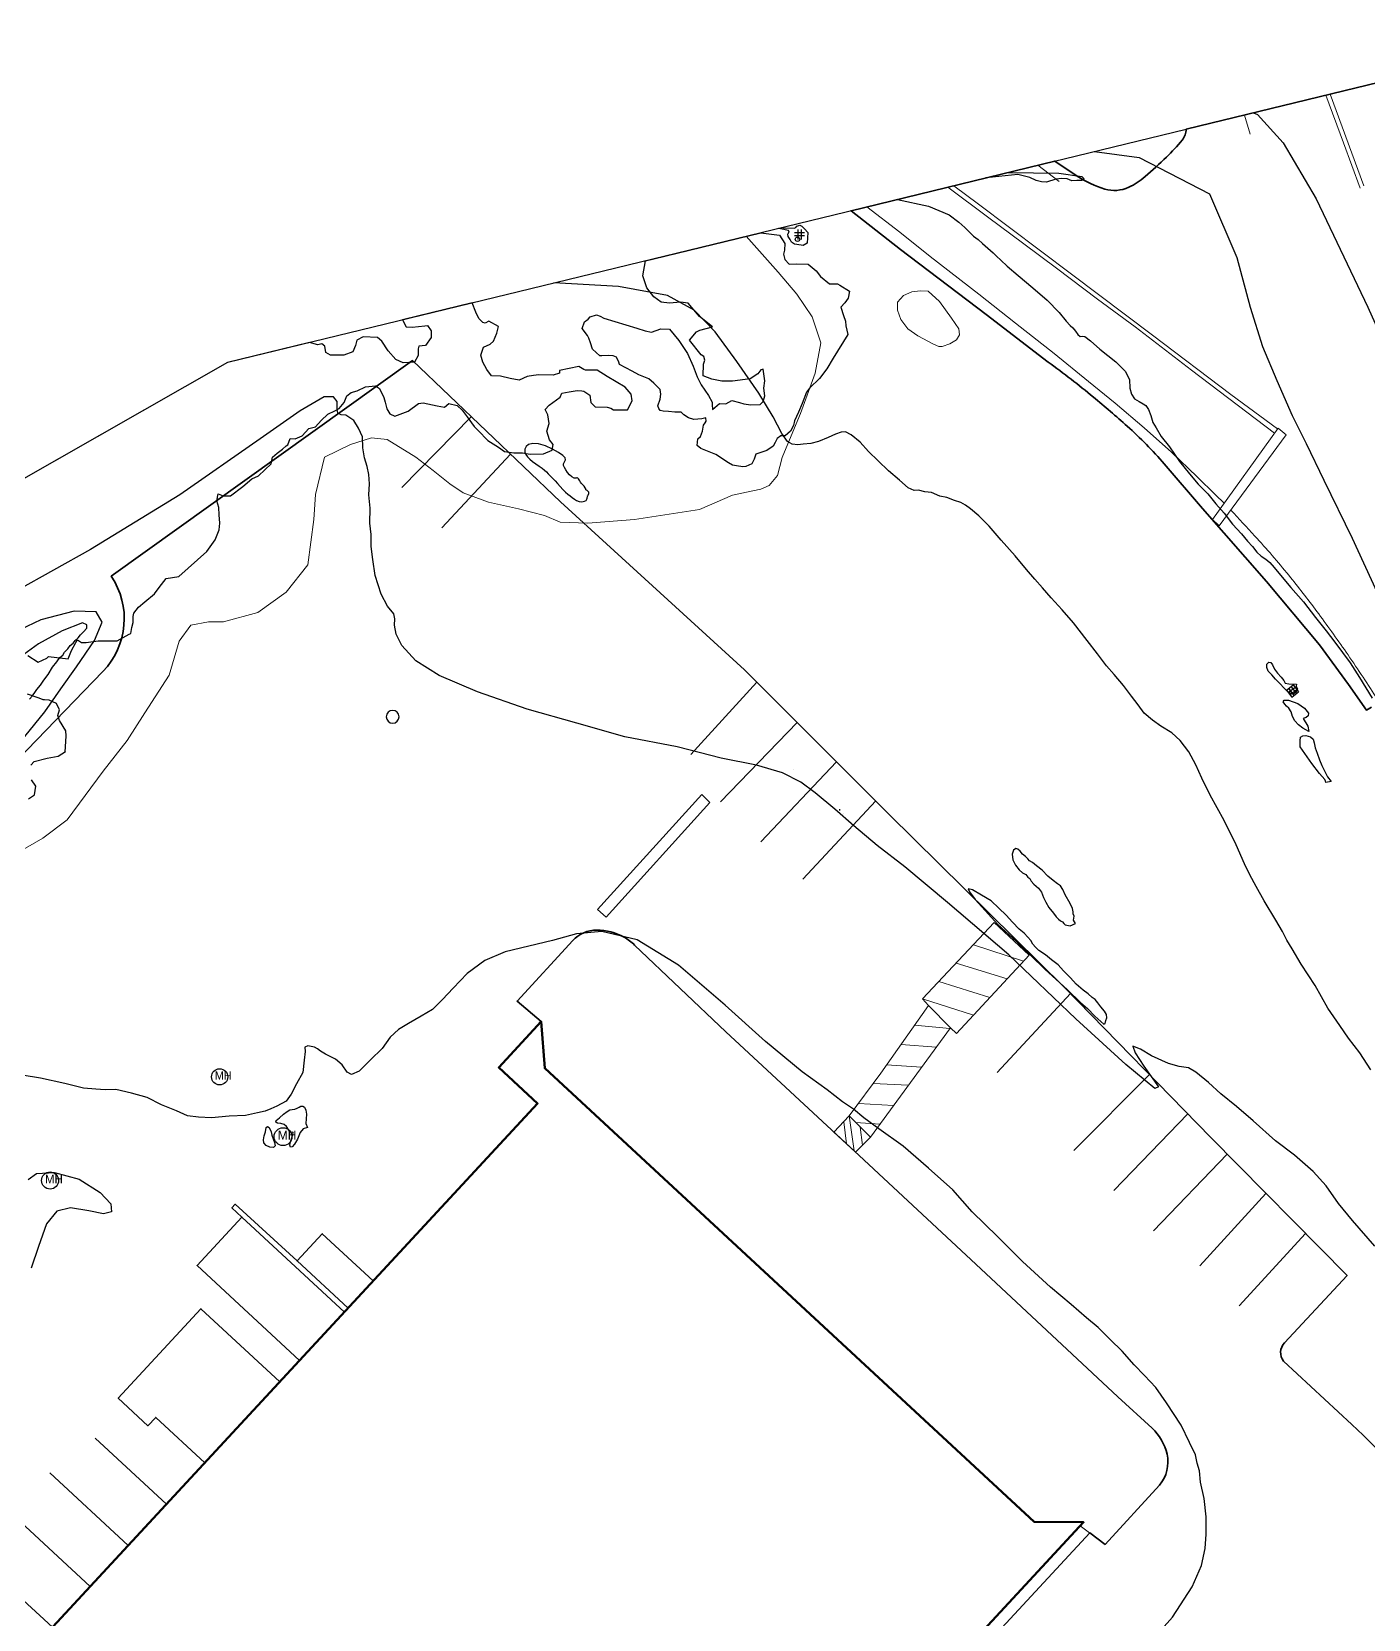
# Model space of a CAD drawing. Header units: metres. Extents: x 1167299 to 1168507, y 308548 to 309729.
# Drawn here: x 1168083.4 to 1168297.8, y 309474.2 to 309728.9 of the extents above; entities that cross this region are included whole.
import ezdxf

# ---------------------------------------------------------------- set-up
doc = ezdxf.new("R2010")
doc.units = ezdxf.units.M
for name, color, linetype in [('340_HVVBN-02_Sauer', 7, 'Continuous'), ('A-OBSTRUCTION', 7, 'Continuous'), ('C-CONC-PAD', 51, 'Continuous'), ('Contour_Line_Intermediate', 8, 'Continuous'), ('Contour_Line_Major', 9, 'Continuous'), ('U-CATCHBASIN', 3, 'Continuous'), ('U-MANHOLE', 5, 'Continuous')]:
    doc.layers.add(name, color=color, linetype=linetype)
for name, color, linetype, lineweight in [('B-OVERHANG', 3, 'Continuous', 50), ('R-PAVEMARK-LINE', 1, 'Continuous', 20), ('R-PAVEMARK-POLY', 4, 'Continuous', 20), ('R-ROAD-ASPH', 5, 'Continuous', 35), ('R-WALK-CONC', 34, 'Continuous', 20), ('V-VEGETATION', 2, 'Continuous', 20)]:
    doc.layers.add(name, color=color, linetype=linetype, lineweight=lineweight)

# ---------------------------------------------------------------- blocks, each defined once
blk = doc.blocks.new('mh3')
blk.add_circle((0, 0), 1)
blk.add_text('MH', height=1).set_placement((-0.59, -0.33))
blk = doc.blocks.new('mh4')
blk.add_circle((0, 0), 1)
blk.add_text('MH', height=1).set_placement((-0.59, -0.33))
blk = doc.blocks.new('mh5')
blk.add_circle((0, 0), 1)
blk.add_text('MH', height=1).set_placement((-0.59, -0.33))
blk = doc.blocks.new('_U-CATCHBASIN')
for points in [[(-0.05, 0.05), (-0.05, -0.05)], [(-0.05, 0.05), (0.05, 0.05)], [(-0.046, 0.017), (0.046, 0.017)], [(-0.017, 0.046), (-0.017, -0.046)], [(0.017, 0.046), (0.017, -0.046)], [(0.05, 0.05), (0.05, -0.05)], [(-0.05, -0.05), (0.05, -0.05)], [(-0.046, -0.017), (0.046, -0.017)]]:
    blk.add_lwpolyline(points)
blk = doc.blocks.new('_U-CB-ROUND')
for points in [[(0.044, 0.014), (-0.044, 0.014)], [(-0.014, 0.044), (-0.014, -0.044)], [(0.014, 0.044), (0.014, -0.044)], [(0.044, -0.014), (-0.044, -0.014)]]:
    blk.add_lwpolyline(points)
blk.add_circle((-0.018, -0.043), 0.0191)

msp = doc.modelspace()

# ---------------------------------------------------------------- linework, layer by layer
at = {"layer": '340_HVVBN-02_Sauer'}
msp.add_lwpolyline([(1168027.3, 309625.94), (1168114.83, 309675.82), (1168332.88, 309728.86), (1168333.01, 309728.86), (1168367.58, 309697.08), (1168420.11, 309506.44), (1168461.01, 309343.73), (1168468.73, 309312.67), (1168473.91, 309292.01), (1168482.73, 309252.46), (1168501.53, 309163.05), (1168507.25, 309136.45), (1168397.91, 309135.52), (1168382.49, 309184.59), (1168185.69, 309135.89), (1168206.49, 308958.78), (1168201.19, 308819.89), (1168044.25, 308609.22)], dxfattribs=at)
at = {"layer": 'A-OBSTRUCTION'}
msp.add_lwpolyline([(1168196.46, 309659.21), (1168195.85, 309659.34), (1168195.17, 309659.69), (1168193.13, 309661.04), (1168190.75, 309662.01), (1168190.15, 309662.47), (1168190.26, 309663.52), (1168190.68, 309663.91), (1168191.01, 309664.79), (1168191.16, 309665.75), (1168191.47, 309666.1), (1168191.6, 309666.36), (1168191.56, 309666.91), (1168190.92, 309666.76), (1168189.63, 309666.67), (1168188.78, 309666.89), (1168188.01, 309667.39), (1168187.59, 309667.81), (1168187.02, 309667.85), (1168186.56, 309667.85), (1168185.56, 309667.92), (1168184.73, 309667.96), (1168184.2, 309668.09), (1168184, 309668.42), (1168183.85, 309668.86), (1168184.24, 309669.9), (1168184.31, 309670.69), (1168184.24, 309671.44), (1168183.23, 309672.46), (1168182.4, 309673.18), (1168180.8, 309673.84), (1168179.74, 309674.4), (1168177.68, 309675.45), (1168177.61, 309675.84), (1168177.22, 309676.66), (1168176.66, 309676.86), (1168175.97, 309676.89), (1168174.88, 309676.86), (1168174.52, 309676.86), (1168173.34, 309677.95), (1168173.05, 309678.93), (1168172.75, 309679.69), (1168172.55, 309680.11), (1168171.73, 309681.26), (1168172.06, 309682.31), (1168172.65, 309682.77), (1168172.98, 309683.13), (1168174.03, 309683.46), (1168174.59, 309683.2), (1168175.18, 309682.9), (1168180.5, 309681.29), (1168181.79, 309680.85), (1168182.82, 309680.65), (1168184.35, 309681.2), (1168185.73, 309681.15), (1168187.2, 309679.32), (1168188.63, 309677.26), (1168189.52, 309675.19), (1168190.16, 309673.51), (1168190.8, 309672.23), (1168191.98, 309670.51), (1168192.57, 309669.42), (1168192.57, 309669.03), (1168192.62, 309668.24), (1168193.75, 309669.23), (1168194.74, 309669.18), (1168195.73, 309669.67), (1168196.96, 309669.37), (1168197.65, 309669.18), (1168198.78, 309668.98), (1168200.26, 309669.08), (1168200.75, 309669.52), (1168201, 309670.46), (1168200.85, 309671.69), (1168201, 309672.87), (1168200.75, 309674.74), (1168200.36, 309674.64), (1168199.91, 309673.96), (1168198.68, 309673.17), (1168195.82, 309672.82), (1168194.1, 309672.82), (1168192.52, 309673.12), (1168191.14, 309673.66), (1168191.19, 309675.53), (1168191.39, 309676.17), (1168191.24, 309676.76), (1168190.8, 309677.01), (1168188.93, 309679.37), (1168190.06, 309680.7), (1168190.6, 309681), (1168192.62, 309681.49), (1168190.55, 309683.17), (1168190.21, 309683.56), (1168188.73, 309685.33), (1168187.5, 309685.48), (1168185.73, 309685.33), (1168184.4, 309685.48), (1168183.21, 309686.32), (1168182.08, 309687.75), (1168181.44, 309689.72), (1168181.86, 309692.1), (1168183.22, 309692.43), (1168200.39, 309696.61), (1168203.37, 309696.24), (1168204.25, 309694.9), (1168204.15, 309693.81), (1168203.99, 309693.19), (1168204.25, 309692.3), (1168204.91, 309691.58), (1168206.03, 309691.61), (1168207.96, 309691.55), (1168209.24, 309690.5), (1168209.97, 309689.58), (1168211.41, 309688.43), (1168212.66, 309688.4), (1168213.05, 309688.2), (1168214.6, 309687.25), (1168214.4, 309686.13), (1168213.84, 309685.38), (1168213.22, 309684.69), (1168213.65, 309683.34), (1168213.97, 309682.45), (1168214.04, 309681.66), (1168214.33, 309680.27), (1168211.96, 309676.48), (1168210.98, 309674.75), (1168209.79, 309673.22), (1168208.22, 309671.75), (1168207.68, 309671.01), (1168206.99, 309669.23), (1168206.4, 309667.81), (1168205.76, 309666.43), (1168205.61, 309665.69), (1168205.16, 309664.8), (1168204.28, 309664.01), (1168203.59, 309664.01), (1168203, 309663.62), (1168202.7, 309662.98), (1168202.36, 309662.39), (1168201.32, 309661.65), (1168200.88, 309661.5), (1168199.55, 309661.1), (1168199.33, 309660.29), (1168198.93, 309659.53), (1168197.99, 309659.13), (1168197.47, 309659.05), (1168196.46, 309659.21)], close=True, dxfattribs=at)
for points in [[(1168082.77, 309628.78), (1168084.39, 309627.69), (1168085.82, 309628.38), (1168086.07, 309628.63), (1168089.22, 309628.23), (1168089.76, 309629.61), (1168090.45, 309630.85), (1168090.7, 309631.29), (1168091.34, 309630.89), (1168092.12, 309630.89), (1168094.05, 309631.14), (1168095.38, 309631.14), (1168097.1, 309631.14), (1168099.02, 309632.22), (1168099.27, 309632.32), (1168099.44, 309633.29), (1168099.67, 309634.08), (1168099.67, 309635.03), (1168099.74, 309635.56), (1168100.52, 309636.54), (1168101.54, 309637.4), (1168103.08, 309638.68), (1168103.84, 309639.7), (1168104.94, 309641.15), (1168106.98, 309641.48), (1168111.48, 309645.48), (1168112.82, 309647.36), (1168113.45, 309648.96), (1168113.58, 309650.02), (1168113.45, 309651.33), (1168113.4, 309652.51), (1168113.1, 309653.59), (1168113.3, 309654.71), (1168114.09, 309654.42), (1168115.3, 309654.42), (1168117.24, 309655.89), (1168118.72, 309657.11), (1168119.77, 309657.63), (1168121.8, 309659.51), (1168122.03, 309660.62), (1168122.76, 309661.25), (1168123.61, 309661.87), (1168124.2, 309662.4), (1168124.5, 309662.59), (1168124.86, 309663.58), (1168125.65, 309663.54), (1168126.76, 309664), (1168127.85, 309665.22), (1168128.93, 309665.48), (1168129.8, 309666.47), (1168130.88, 309667.49), (1168132.03, 309668.04), (1168132.72, 309668.41), (1168133.51, 309669.36), (1168133.94, 309670.47), (1168134.66, 309670.97), (1168135.58, 309671.26), (1168136.95, 309671.9), (1168138.57, 309672.05), (1168139.16, 309671.61), (1168139.9, 309670.18), (1168140.1, 309669.44), (1168140.34, 309668.36), (1168140.84, 309667.57), (1168141.63, 309667.17), (1168143.79, 309667.96), (1168145.47, 309669.19), (1168146.21, 309669.34), (1168148.42, 309668.85), (1168149.61, 309668.65), (1168150.3, 309669.19), (1168151.63, 309668.9), (1168152.46, 309668.16), (1168153.25, 309667.08), (1168154.38, 309665.55), (1168155.02, 309664.86), (1168156.55, 309663.28), (1168158.28, 309662.23), (1168159.26, 309661.51), (1168160.74, 309661.28), (1168162.12, 309661.28), (1168163.37, 309661.08), (1168165.5, 309661.15), (1168166.88, 309661.74), (1168167.04, 309662.63), (1168166.48, 309663.38), (1168166.06, 309664.76), (1168166.39, 309666.01), (1168166.19, 309667.39), (1168165.76, 309668.24), (1168166.42, 309668.96), (1168168.15, 309670.25), (1168168.45, 309670.87), (1168169.6, 309671.07), (1168170.91, 309671.3), (1168171.63, 309671.27), (1168171.99, 309671.17), (1168172.95, 309670.54), (1168173.08, 309669.36), (1168173.77, 309668.67), (1168175.7, 309668.61), (1168176.3, 309668.44), (1168176.76, 309668.21), (1168178.99, 309668.18), (1168179.74, 309669.62), (1168179.58, 309670.71), (1168178.63, 309671.86), (1168175.7, 309673.56), (1168174.1, 309674.55), (1168172.26, 309674.58), (1168171.99, 309674.68), (1168171.17, 309675.17), (1168168.09, 309674.52), (1168168.05, 309674.06), (1168167.07, 309673.76), (1168164.77, 309673.79), (1168163.92, 309673.73), (1168162.86, 309673.53), (1168161.62, 309672.97), (1168160.17, 309673.2), (1168158.6, 309673.6), (1168157.18, 309673.63), (1168156.43, 309674.65), (1168155.77, 309675.86), (1168155.44, 309676.98), (1168155.87, 309678.23), (1168156.92, 309678.75), (1168157.48, 309679.21), (1168158, 309680.51), (1168158.26, 309681.59), (1168156.75, 309682.45), (1168156.16, 309682.09), (1168155.77, 309682.22), (1168155.14, 309682.87), (1168154.65, 309683.89), (1168154.08, 309685.35), (1168142.87, 309682.62), (1168143.49, 309681.53), (1168144.44, 309681.46), (1168146.44, 309681.66), (1168146.87, 309681.73), (1168147.46, 309680.87), (1168147.49, 309679.79), (1168146.54, 309678.54), (1168145.52, 309678.41), (1168145.39, 309678.01), (1168145.39, 309676.9), (1168144.8, 309675.85), (1168142.96, 309675.75), (1168141.81, 309676.27), (1168140.56, 309677.69), (1168139.58, 309679.2), (1168138.89, 309679.82), (1168136.56, 309679.92), (1168135.57, 309679.39), (1168135.31, 309678.51), (1168134.91, 309677.49), (1168133.47, 309676.96), (1168131.3, 309676.96), (1168130.55, 309677.42), (1168130.42, 309678.41), (1168129.92, 309678.77), (1168129.3, 309678.64), (1168127.94, 309678.99), (1168114.77, 309675.79), (1168038.68, 309632.43)], [(1168083.23, 309611.17), (1168083.77, 309611.76), (1168085.84, 309612.3), (1168087.61, 309612.64), (1168088.8, 309613.38), (1168088.75, 309613.33), (1168088.83, 309614.99), (1168088.93, 309615.88), (1168088.86, 309616.7), (1168087.84, 309618.34), (1168087.55, 309619.13), (1168087.81, 309620.08), (1168087.35, 309621.1), (1168086.2, 309621.63), (1168085.45, 309621.69), (1168085.22, 309621.66), (1168084.59, 309621.95), (1168082.72, 309622.58)], [(1168082.88, 309605.8), (1168083.82, 309606.44), (1168084.02, 309607.82), (1168083.33, 309608.85)], [(1168076.09, 309299.86), (1168167.02, 309397.79), (1168166.58, 309410.08), (1168185.48, 309430.48), (1168198.11, 309431.39), (1168252.16, 309489.72), (1168244.24, 309489.78), (1168165.69, 309562.55), (1168165.14, 309570.04), (1168158.32, 309562.69), (1168164.56, 309556.91), (1168002.26, 309381.73)]]:
    msp.add_lwpolyline(points, dxfattribs=at)
at = {"layer": 'B-OVERHANG'}
msp.add_lwpolyline([(1168076.09, 309299.86), (1168167.02, 309397.79), (1168166.58, 309410.08), (1168185.48, 309430.48), (1168198.11, 309431.39), (1168252.16, 309489.72), (1168244.24, 309489.78), (1168165.69, 309562.55), (1168165.14, 309570.04), (1168158.32, 309562.69), (1168164.56, 309556.91), (1168002.26, 309381.73)], dxfattribs=at)
at = {"layer": 'C-CONC-PAD'}
msp.add_lwpolyline([(1168141.3, 309619.97, 1), (1168141.3, 309617.92), (1168141.3, 309617.92, 1), (1168141.3, 309619.97)], format="xyb", close=True, dxfattribs=at)
for points in [[(1168117.1, 309538.68), (1168109.91, 309530.92), (1168126.37, 309515.68), (1168133.55, 309523.44), (1168117.1, 309538.68)], [(1168130.01, 309536.01), (1168125.96, 309531.64), (1168134.14, 309524.07), (1168138.18, 309528.44), (1168130.01, 309536.01)]]:
    msp.add_lwpolyline(points, close=True, dxfattribs=at)
at = {"layer": 'Contour_Line_Intermediate'}
for points, elevation in [([(1168279.45, 309715.86), (1168280.06, 309715.6), (1168284.17, 309711.02), (1168289.47, 309702.06), (1168297.79, 309684.66), (1168304.47, 309669.82), (1168310.32, 309656.54), (1168315.31, 309644.33), (1168318.79, 309636.05), (1168321.88, 309628.28), (1168325.83, 309618.98), (1168329.54, 309610.23), (1168332.52, 309603.82), (1168334.95, 309598.82), (1168335.85, 309597.66), (1168336.62, 309597.89)], 75.29), ([(1168253.91, 309709.65), (1168261.08, 309708.67), (1168272.36, 309702.83), (1168276.74, 309692.63), (1168278.88, 309684.67), (1168280.86, 309678.37), (1168283.17, 309672.88), (1168285.66, 309667.29), (1168287.9, 309662.79), (1168290.74, 309656.93), (1168295.26, 309647.61), (1168302.3, 309632.35), (1168308.87, 309617.22), (1168314.09, 309604.14), (1168318.21, 309592.34), (1168322.02, 309578.97), (1168326.11, 309562.26), (1168330.93, 309540.42), (1168335.79, 309519.94), (1168340.95, 309500.63), (1168347.7, 309478.4), (1168357.33, 309447.27)], 74.98), ([(1168207.82, 309694.96), (1168207.15, 309694.56), (1168206.17, 309694.74), (1168205.77, 309694.78), (1168205.32, 309695.08), (1168205.11, 309695.54), (1168204.74, 309696.03), (1168204.71, 309696.36), (1168204.77, 309696.49), (1168204.94, 309696.71), (1168204.83, 309696.96), (1168203.53, 309697.25), (1168203.18, 309697.31)], 74.37), ([(1168203.66, 309697.43), (1168204.02, 309697.39), (1168205.72, 309697.32), (1168206.01, 309697.45), (1168206.17, 309697.69), (1168206.61, 309697.81), (1168206.96, 309697.64), (1168207.36, 309697.24), (1168207.92, 309696.65), (1168207.82, 309694.96)], 74.37), ([(1168298.88, 309534), (1168295.32, 309538.12), (1168293.06, 309540.88), (1168291.07, 309543.71), (1168288.99, 309546.02), (1168285.99, 309548.59), (1168282.97, 309550.91), (1168279.39, 309554.14), (1168276.73, 309556.4), (1168274.18, 309558.45), (1168272.23, 309560.26), (1168270.2, 309561.92), (1168268.99, 309562.6), (1168267.5, 309562.82), (1168265.81, 309563.3), (1168263.06, 309564.57), (1168261.29, 309565.61), (1168260.05, 309566.09), (1168260.42, 309565.05), (1168261.84, 309562.88), (1168264.17, 309559.57), (1168263.59, 309559.32), (1168258.96, 309563.15), (1168250.95, 309570.5), (1168240.17, 309580.76), (1168230.33, 309589.15), (1168223.49, 309594.88), (1168219.06, 309598.29), (1168215.28, 309601.43), (1168212.24, 309604.15), (1168209.1, 309606.75), (1168206.82, 309608.47), (1168203.85, 309609.97), (1168199.67, 309611.18), (1168194.03, 309612.32), (1168186.96, 309614.11), (1168178.57, 309615.74), (1168170.87, 309617.95), (1168162.89, 309620.19), (1168154.93, 309622.97), (1168148.75, 309625.6), (1168144.99, 309627.92), (1168142.78, 309630.37), (1168141.86, 309632.18), (1168141.58, 309633.65), (1168141.65, 309634.65), (1168141.51, 309635.46), (1168140.48, 309636.71), (1168139.45, 309638.6), (1168138.47, 309641.6), (1168138.13, 309644.17), (1168137.84, 309646.28), (1168137.83, 309648.18), (1168137.65, 309649.99), (1168137.69, 309652.4), (1168137.48, 309654.58), (1168137.57, 309656.34), (1168137.47, 309657.8), (1168137.22, 309659.1), (1168136.77, 309660.51), (1168136.49, 309662.1), (1168136.47, 309663.84), (1168135.84, 309665.26), (1168135.05, 309666.47), (1168133.78, 309667.36), (1168133.03, 309667.39), (1168132.51, 309667.64), (1168132.39, 309668.32), (1168132.37, 309669.56), (1168131.79, 309670.3), (1168130.31, 309670.26), (1168126.45, 309668.02), (1168120.04, 309663.53), (1168107.13, 309654.55), (1168092.8, 309645.79), (1168074.93, 309635.85)], 74.98), ([(1168172.43, 309654.42), (1168172.43, 309654.42)], 74.98), ([(1168082.29, 309615.77), (1168085.48, 309619.72), (1168088.04, 309623.41), (1168090.54, 309626.96), (1168093.47, 309631.2), (1168094.69, 309634.11), (1168093.71, 309635.81), (1168090.17, 309635.88), (1168084.85, 309634.5), (1168079.25, 309631.85)], 75.29), ([(1168083.03, 309621.76), (1168083.46, 309622.26), (1168083.89, 309622.83), (1168084.2, 309623.35), (1168084.78, 309624.03), (1168085.3, 309624.82), (1168086.02, 309625.76), (1168086.7, 309626.93), (1168087.41, 309627.76), (1168087.9, 309628.46), (1168088.36, 309628.86), (1168088.66, 309629.34), (1168089.18, 309629.85), (1168089.53, 309630.39), (1168090.03, 309630.78), (1168090.34, 309631.21), (1168090.81, 309631.6), (1168091.2, 309632.09), (1168091.69, 309632.57), (1168092.22, 309633.19), (1168092.22, 309633.68), (1168091.53, 309634.03), (1168088.28, 309632.72), (1168084.45, 309630.64), (1168080.93, 309628.1)], 75.59), ([(1168205.54, 309610.47), (1168205.54, 309610.47)], 74.98), ([(1168212.97, 309604.04), (1168213.09, 309604), (1168212.97, 309604.04)], 74.98), ([(1168213.62, 309603.48), (1168213.62, 309603.48)], 74.98), ([(1168216.3, 309600.6), (1168216.3, 309600.6)], 74.98), ([(1168262.92, 309470.54), (1168266.44, 309474.47), (1168269.59, 309479.37), (1168271.09, 309482.79), (1168271.68, 309485.53), (1168271.83, 309487.83), (1168271.83, 309490.59), (1168271.5, 309493.54), (1168270.94, 309496.15), (1168270.75, 309497.97), (1168270.39, 309499.18), (1168270.12, 309500.53), (1168269.17, 309502.51), (1168267.84, 309505.27), (1168265.47, 309508.9), (1168263.78, 309511.34), (1168261.95, 309513.28), (1168260.28, 309514.98), (1168258.34, 309517.15), (1168256.45, 309519.03), (1168254.52, 309520.98), (1168252.64, 309522.49), (1168250.16, 309524.65), (1168246.88, 309527.44), (1168242.38, 309531.55), (1168238.36, 309535.56), (1168234.29, 309539.53), (1168231.2, 309543.05), (1168227.28, 309546.53), (1168223.22, 309550.04), (1168219.33, 309552.84), (1168216.89, 309554.63), (1168215.26, 309555.97), (1168213.47, 309557.18), (1168211, 309559.11), (1168207.02, 309561.99), (1168201.11, 309566.86), (1168194.64, 309572.66), (1168187.19, 309579.09), (1168180.54, 309583.14), (1168174.88, 309584.5), (1168170.78, 309584.13), (1168166.96, 309583.08), (1168163.15, 309582.17), (1168159.34, 309581.26), (1168156.08, 309579.83), (1168153.26, 309577.78), (1168151, 309575.39), (1168149.3, 309573.61), (1168147.69, 309572.01), (1168145.89, 309570.93), (1168143.82, 309569.72), (1168142.23, 309568.78), (1168140.91, 309567.55), (1168139.62, 309565.74), (1168137.76, 309563.92), (1168135.9, 309562.07), (1168134.7, 309561.58), (1168133.98, 309561.95), (1168133.22, 309563.12), (1168132.13, 309564.04), (1168130.53, 309564.84), (1168129.72, 309565.31), (1168129.25, 309565.66), (1168128.73, 309565.95), (1168127.7, 309566.13), (1168127.2, 309565.94), (1168127.25, 309565.25), (1168127.1, 309563.85), (1168126.88, 309561.86), (1168125.84, 309560.06), (1168125, 309558.38), (1168124.19, 309557.27), (1168122.71, 309556.48), (1168121.73, 309556.05), (1168120.85, 309555.67), (1168119.59, 309555.39), (1168117.7, 309555), (1168115.07, 309554.85), (1168112.23, 309554.58), (1168110.14, 309554.71), (1168108.35, 309554.93), (1168106.59, 309555.73), (1168104.2, 309556.67), (1168101.91, 309557.86), (1168099.38, 309558.55), (1168096.88, 309559.13), (1168095.18, 309559.09), (1168093.69, 309559.19), (1168091.69, 309559.36), (1168088.71, 309560.11), (1168084.81, 309560.95), (1168081.83, 309561.46)], 75.29), ([(1168082.8, 309544.72), (1168084.15, 309545.69), (1168087.04, 309545.83), (1168090.98, 309544.76), (1168094.37, 309542.62), (1168096.05, 309540.83), (1168096.2, 309539.5), (1168094.92, 309539.2), (1168092.54, 309539.66), (1168089.6, 309540.18), (1168087.43, 309539.62), (1168085.74, 309537.59), (1168084.49, 309533.97), (1168083.28, 309530.47)], 75.29), ([(1168233.65, 309540.89), (1168233.65, 309540.89)], 75.29)]:
    msp.add_lwpolyline(points, dxfattribs=dict(at, elevation=elevation))
for points, elevation in [([(1168172.53, 309655.27), (1168172.31, 309655.38), (1168172.29, 309655.52), (1168172.21, 309655.71), (1168172.04, 309655.93), (1168171.79, 309656.17), (1168171.58, 309656.39), (1168171.42, 309656.59), (1168171.34, 309656.78), (1168171.23, 309656.97), (1168171.14, 309657.13), (1168171.02, 309657.25), (1168170.92, 309657.31), (1168170.83, 309657.3), (1168170.76, 309657.24), (1168170.65, 309657.21), (1168170.41, 309657.25), (1168170.07, 309657.44), (1168169.67, 309657.75), (1168169.35, 309658.15), (1168169.07, 309658.57), (1168168.87, 309658.95), (1168168.72, 309659.26), (1168168.72, 309659.56), (1168168.87, 309659.86), (1168169.03, 309660.15), (1168169, 309660.48), (1168168.62, 309660.87), (1168167.93, 309661.37), (1168166.92, 309661.91), (1168165.8, 309662.41), (1168164.68, 309662.73), (1168163.8, 309662.79), (1168163.1, 309662.64), (1168162.7, 309662.3), (1168162.49, 309661.88), (1168162.51, 309661.43), (1168162.65, 309661.03), (1168162.92, 309660.65), (1168163.29, 309660.3), (1168163.73, 309659.93), (1168164.25, 309659.56), (1168164.79, 309659.18), (1168165.3, 309658.84), (1168165.68, 309658.53), (1168166.01, 309658.23), (1168166.27, 309657.91), (1168166.61, 309657.57), (1168166.96, 309657.22), (1168167.35, 309656.83), (1168167.73, 309656.39), (1168168.17, 309655.89), (1168168.63, 309655.4), (1168169.05, 309654.99), (1168169.43, 309654.67), (1168169.76, 309654.39), (1168170.11, 309654.11), (1168170.45, 309653.86), (1168170.8, 309653.64), (1168171.21, 309653.5), (1168171.65, 309653.45), (1168172.08, 309653.52), (1168172.36, 309653.66), (1168172.46, 309653.85), (1168172.5, 309654.05), (1168172.55, 309654.28), (1168172.66, 309654.52), (1168172.77, 309654.78), (1168172.75, 309655), (1168172.53, 309655.27)], 74.98), ([(1168286.31, 309624.2), (1168286.3, 309623.87), (1168286.49, 309623.44), (1168286.22, 309622.83), (1168285.77, 309622.6), (1168285.06, 309622.84), (1168284.37, 309623.54), (1168283.64, 309624.27), (1168282.97, 309625.01), (1168282.38, 309625.69), (1168281.81, 309626.29), (1168281.56, 309626.87), (1168281.6, 309627.4), (1168281.87, 309627.72), (1168282.19, 309627.68), (1168282.49, 309627.27), (1168282.78, 309626.6), (1168283.28, 309625.97), (1168283.85, 309625.28), (1168284.31, 309624.75), (1168284.54, 309624.35), (1168285.08, 309624.21), (1168286.31, 309624.2)], 74.37), ([(1168288.3, 309616.6), (1168287.33, 309617.11), (1168286.68, 309617.65), (1168286.06, 309618.28), (1168285.7, 309618.99), (1168285.48, 309619.74), (1168285.12, 309620.31), (1168284.74, 309620.68), (1168284.47, 309620.99), (1168284.17, 309621.34), (1168284.34, 309621.62), (1168285.07, 309621.59), (1168286.56, 309621.08), (1168287.64, 309620.32), (1168288.27, 309619.51), (1168288.2, 309619.1), (1168287.89, 309618.86), (1168287.43, 309618.68), (1168288.15, 309617.43), (1168288.3, 309616.6)], 74.37), ([(1168291.89, 309608.59), (1168291.03, 309608.41), (1168290.99, 309608.61), (1168290.88, 309608.91), (1168290.05, 309609.83), (1168288.77, 309611.46), (1168286.92, 309614.12), (1168286.92, 309615.08), (1168286.98, 309615.7), (1168287.35, 309615.89), (1168287.84, 309615.93), (1168288.58, 309615.75), (1168288.99, 309615.37), (1168289.16, 309614.76), (1168289.33, 309613.99), (1168289.64, 309613.1), (1168290.04, 309612.06), (1168290.38, 309611.12), (1168290.92, 309610.04), (1168291.3, 309609.31), (1168291.89, 309608.59)], 74.37), ([(1168250.87, 309585.77), (1168250.56, 309586.3), (1168250.64, 309586.94), (1168250.49, 309587.35), (1168250.52, 309587.67), (1168250.38, 309588.17), (1168250.01, 309588.98), (1168249.22, 309590.38), (1168248.83, 309591.24), (1168248.45, 309591.82), (1168248, 309592.13), (1168247.3, 309592.67), (1168246.45, 309593.39), (1168245.5, 309594.35), (1168244.6, 309595.01), (1168243.95, 309595.55), (1168243.51, 309595.83), (1168243.23, 309596.16), (1168242.83, 309596.53), (1168242.37, 309596.92), (1168241.97, 309597.39), (1168241.62, 309597.71), (1168241.28, 309597.82), (1168240.93, 309597.57), (1168240.69, 309596.9), (1168240.8, 309596), (1168241.26, 309595.12), (1168241.81, 309594.39), (1168242.38, 309593.91), (1168242.89, 309593.63), (1168243.23, 309593.24), (1168243.53, 309593), (1168243.74, 309592.59), (1168244.2, 309592.11), (1168244.91, 309591.47), (1168245.41, 309590.83), (1168245.73, 309589.96), (1168246.13, 309589.18), (1168246.61, 309588.33), (1168247.36, 309587.43), (1168247.77, 309586.85), (1168248.15, 309586.46), (1168248.47, 309586.21), (1168248.79, 309586.04), (1168249.02, 309585.8), (1168249.2, 309585.59), (1168250.01, 309585.41), (1168250.87, 309585.77)], 74.98), ([(1168255.41, 309569.62), (1168255.61, 309569.74), (1168255.72, 309570.21), (1168255.92, 309570.65), (1168255.83, 309571.16), (1168255.51, 309571.74), (1168254.93, 309572.41), (1168254.47, 309573.08), (1168254.01, 309573.58), (1168253.55, 309573.92), (1168252.88, 309574.48), (1168252.11, 309575.08), (1168250.98, 309576.04), (1168250.06, 309577.09), (1168248.94, 309578.2), (1168248.08, 309579.16), (1168247.03, 309579.98), (1168246.08, 309580.73), (1168244.99, 309581.44), (1168244.46, 309581.99), (1168244.03, 309582.48), (1168243.73, 309583.06), (1168243.21, 309583.59), (1168242.61, 309584.21), (1168241.83, 309584.89), (1168240.74, 309586), (1168239.77, 309587.11), (1168238.59, 309588.26), (1168237.33, 309589.4), (1168235.8, 309590.32), (1168234.32, 309591.21), (1168233.66, 309591.37), (1168233.85, 309590.86), (1168234.78, 309589.64), (1168236.37, 309587.89), (1168238.43, 309585.64), (1168241.4, 309582.87), (1168246.02, 309578.42), (1168249.55, 309575.18), (1168251.71, 309573.07), (1168252.77, 309572.13), (1168253.97, 309570.9), (1168255.41, 309569.62)], 74.98), ([(1168127.65, 309553.06), (1168126.93, 309552.84), (1168126.44, 309552.23), (1168126.02, 309551.18), (1168125.57, 309550.4), (1168125.17, 309549.94), (1168124.88, 309549.92), (1168124.8, 309550.23), (1168124.89, 309550.76), (1168125.11, 309551.37), (1168125.28, 309551.92), (1168125.34, 309552.24), (1168125.26, 309552.31), (1168125.08, 309552.27), (1168124.86, 309552.31), (1168124.64, 309552.53), (1168124.46, 309552.87), (1168124.25, 309553.23), (1168123.88, 309553.52), (1168123.36, 309553.7), (1168122.81, 309553.77), (1168122.53, 309553.89), (1168122.63, 309554.16), (1168123.12, 309554.63), (1168123.76, 309555.18), (1168124.35, 309555.64), (1168124.81, 309555.88), (1168125.19, 309555.95), (1168125.58, 309556.01), (1168125.95, 309556.14), (1168126.3, 309556.32), (1168126.57, 309556.48), (1168126.86, 309556.5), (1168127.14, 309556.31), (1168127.37, 309555.86), (1168127.46, 309555.2), (1168127.41, 309554.45), (1168127.39, 309553.71), (1168127.65, 309553.06)], 75.29), ([(1168121.49, 309553.06), (1168121.79, 309552.36), (1168121.93, 309551.8), (1168122.14, 309551.25), (1168122.34, 309550.65), (1168122.42, 309550.11), (1168122.16, 309549.84), (1168121.59, 309549.88), (1168120.99, 309550.17), (1168120.64, 309550.58), (1168120.57, 309551.09), (1168120.69, 309551.71), (1168120.87, 309552.35), (1168121.02, 309553.03), (1168121.23, 309553.22), (1168121.49, 309553.06)], 75.29)]:
    msp.add_lwpolyline(points, close=True, dxfattribs=dict(at, elevation=elevation))
at = {"layer": 'Contour_Line_Major', "elevation": 74.68}
for points in [[(1168240.05, 309706.28), (1168248.19, 309706.15), (1168251.88, 309705.64), (1168252.24, 309705.26), (1168251.85, 309705.01), (1168251.07, 309704.99), (1168250.27, 309704.94), (1168249.54, 309705.26), (1168248.7, 309705.31), (1168247.69, 309705.19), (1168246.24, 309704.73), (1168245.39, 309704.76), (1168244.58, 309704.98), (1168243.56, 309705.47), (1168241.62, 309705.96), (1168236.56, 309705.41), (1168236.49, 309705.41)], [(1168222.29, 309701.96), (1168227.29, 309700.89), (1168230.62, 309699.47), (1168232.14, 309698.33), (1168233.12, 309697.44), (1168233.9, 309696.63), (1168234.51, 309696.05), (1168235.26, 309695.5), (1168235.96, 309694.88), (1168236.79, 309694.12), (1168237.66, 309693.41), (1168238.22, 309692.83), (1168238.91, 309692.22), (1168239.91, 309691.23), (1168241.69, 309689.77), (1168244.03, 309687.76), (1168246.32, 309685.79), (1168248.27, 309683.83), (1168249.36, 309682.45), (1168250, 309681.74), (1168250.43, 309681.38), (1168250.87, 309680.82), (1168251.23, 309680.3), (1168251.63, 309679.99), (1168251.96, 309680.04), (1168252.36, 309679.95), (1168253.27, 309679.27), (1168254.78, 309677.91), (1168257.37, 309675.92), (1168258.82, 309674.4), (1168259.54, 309673.08), (1168259.61, 309671.67), (1168259.85, 309670.69), (1168260.36, 309669.94), (1168261.08, 309669.53), (1168261.72, 309669.16), (1168262.16, 309668.9), (1168262.57, 309668.25), (1168262.97, 309667.3), (1168263.27, 309666.19), (1168263.82, 309665.32), (1168264.6, 309663.94), (1168265.95, 309662.24), (1168267.58, 309659.93), (1168269.19, 309657.94), (1168270.53, 309656.28), (1168272.09, 309654.7), (1168273.4, 309653.12), (1168274.74, 309651.62), (1168276.07, 309649.86), (1168277.51, 309648.32), (1168278.47, 309647.14), (1168279.26, 309646.27), (1168279.98, 309645.36), (1168280.66, 309644.74), (1168281.41, 309644.23), (1168282.03, 309643.72), (1168282.75, 309642.91), (1168283.75, 309641.66), (1168285.4, 309639.7), (1168287.44, 309637.41), (1168289.4, 309634.89), (1168291.11, 309632.73), (1168292.46, 309630.9), (1168293.72, 309629.29), (1168294.92, 309627.6), (1168296.43, 309625.23), (1168298.5, 309621.96)], [(1168298.25, 309562.28), (1168296.52, 309565.03), (1168294.7, 309567.38), (1168293.29, 309569.4), (1168291.38, 309572.21), (1168289.31, 309575.86), (1168287.06, 309579.24), (1168285.62, 309581.72), (1168284.76, 309583.11), (1168284.07, 309584.49), (1168283.04, 309586.33), (1168281.15, 309589.44), (1168279.85, 309591.72), (1168278.84, 309593.6), (1168278.01, 309595.36), (1168276.66, 309598.41), (1168274.71, 309602.33), (1168272.47, 309606.39), (1168271.14, 309609.08), (1168270.18, 309611.24), (1168269.07, 309613.3), (1168267.67, 309615.15), (1168266.31, 309616.4), (1168264.57, 309617.47), (1168263.22, 309618.43), (1168261.87, 309619.53), (1168260.92, 309620.86), (1168259.84, 309622.25), (1168258.6, 309623.98), (1168257.09, 309625.72), (1168255.83, 309627.15), (1168254.4, 309629.04), (1168252.74, 309631.2), (1168250.55, 309634.02), (1168248.74, 309636.13), (1168246.96, 309638.03), (1168245.6, 309639.62), (1168244.37, 309641.05), (1168243.03, 309642.56), (1168241.17, 309644.75), (1168238.96, 309647.29), (1168237.02, 309649.52), (1168235.37, 309651.2), (1168234, 309652.31), (1168233.2, 309652.91), (1168232.45, 309653.32), (1168231.47, 309653.65), (1168230.25, 309654.14), (1168229.08, 309654.36), (1168227.78, 309654.91), (1168226.71, 309655.05), (1168225.68, 309655.29), (1168225, 309655.27), (1168224.04, 309655.71), (1168222.63, 309656.92), (1168220.84, 309658.41), (1168219.23, 309660.02), (1168217.67, 309661.53), (1168216.34, 309663.01), (1168214.88, 309664.21), (1168213.97, 309664.66), (1168213.26, 309664.62), (1168212.34, 309664.28), (1168211.18, 309663.77), (1168209.64, 309663.13), (1168208.41, 309662.77), (1168207.18, 309662.68), (1168206.34, 309662.56), (1168205.41, 309662.69), (1168204.64, 309663.13), (1168203.77, 309664.42), (1168202.38, 309667.09), (1168200.06, 309670.89), (1168196.53, 309675.95), (1168193.06, 309680.72), (1168189.67, 309684.19), (1168185.38, 309686.54), (1168177.56, 309688.01), (1168167.18, 309688.55)], [(1168246.95, 309638.14), (1168246.95, 309638.14)], [(1168264.28, 309617.86), (1168264.28, 309617.86)]]:
    msp.add_lwpolyline(points, dxfattribs=at)
at = {"layer": 'R-PAVEMARK-LINE'}
for points in [[(1168291.06, 309718.68), (1168293.85, 309711.06), (1168296.56, 309703.76)], [(1168297.13, 309704.12), (1168291.74, 309718.85)], [(1168277.97, 309715.5), (1168278.92, 309712.41)], [(1168244.81, 309707.43), (1168248.27, 309704.85)], [(1168230.38, 309703.93), (1168236.77, 309699.19), (1168242.57, 309694.84), (1168247.8, 309690.95), (1168254.42, 309685.96), (1168260.44, 309681.49), (1168269.49, 309674.58), (1168282.81, 309664.46)], [(1168283.29, 309665.13), (1168275.79, 309670.66), (1168263.24, 309680.17), (1168250.25, 309689.96), (1168235.28, 309701.19), (1168231.36, 309704.16)], [(1168274.74, 309653.24), (1168273.34, 309654.54), (1168270.4, 309657.46), (1168266.29, 309661.4), (1168261.89, 309665.31), (1168257.26, 309669.29), (1168252.97, 309672.77), (1168247.45, 309677.25), (1168241.26, 309682.11), (1168235.37, 309686.77), (1168227.57, 309692.82), (1168222.66, 309696.69), (1168217.38, 309700.76)], [(1168142.76, 309655.76), (1168153.92, 309667.09)], [(1168149.19, 309649.28), (1168160.22, 309661.08)], [(1168189.12, 309612.92), (1168199.72, 309624.49)], [(1168193.89, 309605.29), (1168206.22, 309618.02)], [(1168212.51, 309611.74), (1168200.38, 309598.89)], [(1168218.83, 309605.44), (1168207.14, 309592.88)], [(1168242.54, 309579.74), (1168234.48, 309582.36)], [(1168231.7, 309579.4), (1168239.91, 309576.91)], [(1168237.14, 309573.93), (1168228.95, 309576.48)], [(1168238.3, 309561.89), (1168250.07, 309574.57)], [(1168226.34, 309573.7), (1168234.51, 309571.09)], [(1168227.28, 309572.64), (1168230.81, 309569.07)], [(1168230.72, 309568.93), (1168225.04, 309569.47)], [(1168222.87, 309566.39), (1168228.51, 309565.93)], [(1168220.55, 309563.1), (1168226.18, 309562.75)], [(1168262.75, 309561.55), (1168250.63, 309549.36)], [(1168218.39, 309560.11), (1168224.04, 309559.83)], [(1168216.04, 309556.93), (1168221.66, 309556.58)], [(1168213.67, 309553.98), (1168214.12, 309550.45)], [(1168214.54, 309554.9), (1168215.33, 309549.32)], [(1168217.95, 309551.51), (1168214.54, 309554.9)], [(1168215.6, 309553.85), (1168219.48, 309553.6)], [(1168257, 309542.95), (1168268.91, 309555.22)], [(1168216.33, 309553.13), (1168216.68, 309550.24)], [(1168275.21, 309548.78), (1168263.4, 309536.5)], [(1168270.8, 309530.84), (1168281.44, 309542.48)], [(1168277.13, 309524.43), (1168287.77, 309536.07)], [(1168105, 309492.61), (1168093.54, 309503.2)], [(1168098.84, 309485.97), (1168086.27, 309497.66)], [(1168092.77, 309479.42), (1168080.14, 309491.12)], [(1168086.72, 309472.89), (1168074.52, 309484.06)]]:
    msp.add_lwpolyline(points, dxfattribs=at)
msp.add_lwpolyline([(1168299.06, 309622.16, 0.009258), (1168294.3, 309629.31), (1168294.3, 309629.31, 0.008688), (1168289.6, 309635.86), (1168289.6, 309635.86, 0.010418), (1168285.09, 309641.65), (1168285.09, 309641.65, 0.015361), (1168279.66, 309647.94), (1168279.66, 309647.94, 0.00077), (1168275.8, 309652.12)], format="xyb", dxfattribs=at)
for points in [[(1168175.54, 309586.78), (1168192.2, 309605.18), (1168190.93, 309606.48), (1168174.18, 309588.02), (1168175.54, 309586.78)], [(1168215.55, 309549.11), (1168217.95, 309551.51), (1168230.81, 309569.07), (1168231.75, 309568.13), (1168243.41, 309580.68), (1168237.82, 309585.92), (1168226.34, 309573.7), (1168227.28, 309572.64), (1168219.62, 309561.79), (1168214.57, 309554.93), (1168212.09, 309552.32), (1168215.55, 309549.11)]]:
    msp.add_lwpolyline(points, close=True, dxfattribs=at)
at = {"layer": 'R-PAVEMARK-POLY'}
msp.add_lwpolyline([(1168273.92, 309649.57), (1168272.85, 309650.62), (1168283.39, 309665.27), (1168284.68, 309664.21), (1168273.92, 309649.57)], close=True, dxfattribs=at)
at = {"layer": 'R-ROAD-ASPH'}
for points in [[(1168298.35, 309620.5), (1168297.59, 309619.99), (1168294.7, 309624.14), (1168290.03, 309630.49), (1168281.51, 309640.66), (1168271.25, 309652.35), (1168265.11, 309659.51, 0.033213), (1168259.17, 309665.57), (1168259.17, 309665.57, 0.008669), (1168253.74, 309670.25), (1168253.74, 309670.25, 0.018264), (1168246.49, 309675.85), (1168236.55, 309683.5), (1168222.8, 309693.92), (1168214.87, 309700.15), (1168247.53, 309708.1), (1168251.16, 309705.69, 0.074704), (1168255.58, 309703.62), (1168255.58, 309703.62, 0.18334), (1168259.41, 309703.91), (1168259.41, 309703.91, 0.070018), (1168262.03, 309705.61), (1168262.03, 309705.61, 0.010698), (1168265.47, 309708.74), (1168265.47, 309708.74, 0.031968), (1168268, 309711.48), (1168268, 309711.48, 0.170625), (1168268.63, 309713.23), (1168311.31, 309723.61)], [(1168032.58, 309561.88), (1168094.81, 309626.22, 0.35534), (1168096.13, 309641.5), (1168144.47, 309676.1), (1168168.24, 309653.44), (1168197.73, 309626.48), (1168220.94, 309603.34), (1168249.13, 309575.54), (1168272.6, 309551.43), (1168294.44, 309529.32), (1168284.39, 309518.48, 0.366688), (1168284.26, 309515.57), (1168295.21, 309505.4, -0.041287), (1168308.75, 309490.56), (1168308.75, 309490.56, -0.097723), (1168319.57, 309464.85)], [(1168067.2, 309451.82), (1168111.15, 309499.25), (1168103.27, 309506.55), (1168102.02, 309505.2), (1168097.25, 309509.62), (1168110.54, 309523.96), (1168123.18, 309512.24), (1168126.37, 309515.68), (1168109.91, 309530.92), (1168117.1, 309538.68), (1168115.49, 309540.17), (1168116.01, 309540.73), (1168125.96, 309531.64), (1168130.01, 309536.01), (1168138.18, 309528.44), (1168164.56, 309556.91), (1168158.32, 309562.69), (1168165.14, 309570.04), (1168161.26, 309573.33), (1168170.22, 309583.06, -0.21116), (1168174.04, 309584.73), (1168174.04, 309584.73, -0.124649), (1168178.44, 309583.59), (1168178.44, 309583.59, -0.074862), (1168180.11, 309582.32), (1168194.76, 309568.42), (1168216.14, 309548.57), (1168234.86, 309531.13), (1168257.67, 309509.82), (1168263.16, 309504.79, -0.153372), (1168265.56, 309500.64), (1168265.56, 309500.64, -0.233982), (1168264.35, 309495.67), (1168255.63, 309486.16), (1168253.16, 309488.01), (1168199.35, 309429.93)]]:
    msp.add_lwpolyline(points, format="xyb", dxfattribs=at)
at = {"layer": 'R-WALK-CONC'}
msp.add_lwpolyline([(1168170.22, 309583.06), (1168161.26, 309573.33), (1168165.14, 309570.04), (1168165.69, 309562.55), (1168244.24, 309489.78), (1168252.16, 309489.72), (1168251.63, 309489.15), (1168255.63, 309486.16), (1168264.35, 309495.67, 0.233982), (1168265.56, 309500.64), (1168265.56, 309500.64, 0.153372), (1168263.16, 309504.79), (1168257.67, 309509.82), (1168234.86, 309531.13), (1168216.14, 309548.57), (1168194.76, 309568.42), (1168180.11, 309582.32, 0.074862), (1168178.44, 309583.59), (1168178.44, 309583.59, 0.124649), (1168174.04, 309584.73), (1168174.04, 309584.73, 0.21116), (1168170.22, 309583.06)], format="xyb", close=True, dxfattribs=at)
msp.add_lwpolyline([(1168110.54, 309523.96), (1168097.25, 309509.62), (1168102.02, 309505.2), (1168103.27, 309506.55), (1168111.15, 309499.25), (1168123.18, 309512.24), (1168110.54, 309523.96)], close=True, dxfattribs=at)
at = {"layer": 'V-VEGETATION'}
msp.add_lwpolyline([(1168081.01, 309597.06), (1168085.17, 309599.48), (1168089.05, 309602.42), (1168094.82, 309610.2), (1168098.71, 309615.16), (1168101.53, 309619.58), (1168105.42, 309625.61), (1168107.02, 309631.1), (1168108.9, 309633.65), (1168111.72, 309634.19), (1168114.13, 309634.19), (1168119.65, 309635.7), (1168124.2, 309638.92), (1168127.69, 309643.34), (1168128.63, 309650.58), (1168128.9, 309654.6), (1168130.37, 309660.63), (1168134.53, 309662.64), (1168137.88, 309663.71), (1168140.43, 309663.45), (1168144.99, 309660.63), (1168147.81, 309658.49), (1168150.49, 309656.34), (1168152.63, 309654.87), (1168156.66, 309653.4), (1168161.49, 309652.32), (1168165.64, 309651.25), (1168168.19, 309650.18), (1168172.62, 309650.04), (1168180.13, 309650.58), (1168190.53, 309652.22), (1168195.83, 309654.49), (1168198.1, 309654.99), (1168200.37, 309655.49), (1168201.71, 309656.08), (1168203.06, 309657.68), (1168203.81, 309660.53), (1168205.49, 309664.65), (1168206.75, 309667.59), (1168209.11, 309674.06), (1168210.03, 309678.93), (1168208.6, 309683.13), (1168206.16, 309686.74), (1168203.14, 309690.27), (1168198.03, 309696.06), (1168114.83, 309675.82), (1168027.3, 309625.94)], dxfattribs=at)
msp.add_lwpolyline([(1168228.11, 309678.72), (1168225.56, 309680.06), (1168223.94, 309681.21), (1168222.84, 309682.69), (1168222.33, 309684.17), (1168222.33, 309685.46), (1168223.25, 309686.53), (1168224.59, 309687.13), (1168225.98, 309687.31), (1168227.23, 309687.22), (1168229.03, 309685.6), (1168230.97, 309682.88), (1168232.17, 309681.17), (1168232.27, 309680.24), (1168231.76, 309679.41), (1168230.69, 309678.81), (1168229.45, 309678.35), (1168228.94, 309678.35), (1168228.11, 309678.72)], close=True, dxfattribs=at)

# ---------------------------------------------------------------- block references
at = {"layer": 'U-CATCHBASIN', "xscale": 18.26711632402685, "yscale": 18.26711632402685, "zscale": 18.26711632402685}
msp.add_blockref('_U-CB-ROUND', (1168206.59, 309696.35), dxfattribs=at)
at = {"layer": 'U-CATCHBASIN', "xscale": 13.89205714400795, "yscale": 13.89205714400795, "zscale": 13.89205714400795, "rotation": 37.64096576054821}
msp.add_blockref('_U-CATCHBASIN', (1168285.7, 309623.08), dxfattribs=at)
at = {"layer": 'U-MANHOLE'}
for name, p, xscale, yscale, zscale in [('mh3', (1168113.53, 309561.18, 246.95), 1.3, 1.3, 1.3), ('mh4', (1168123.71, 309551.58, 272.32), 1.433192444260624, 1.433192444260624, 1.433192444260624), ('mh5', (1168086.32, 309544.55, 260.51), 1.371030354812208, 1.371030354812208, 1.371030354812208)]:
    msp.add_blockref(name, p, dxfattribs=dict(at, xscale=xscale, yscale=yscale, zscale=zscale))

doc.saveas('drawing.dxf')
